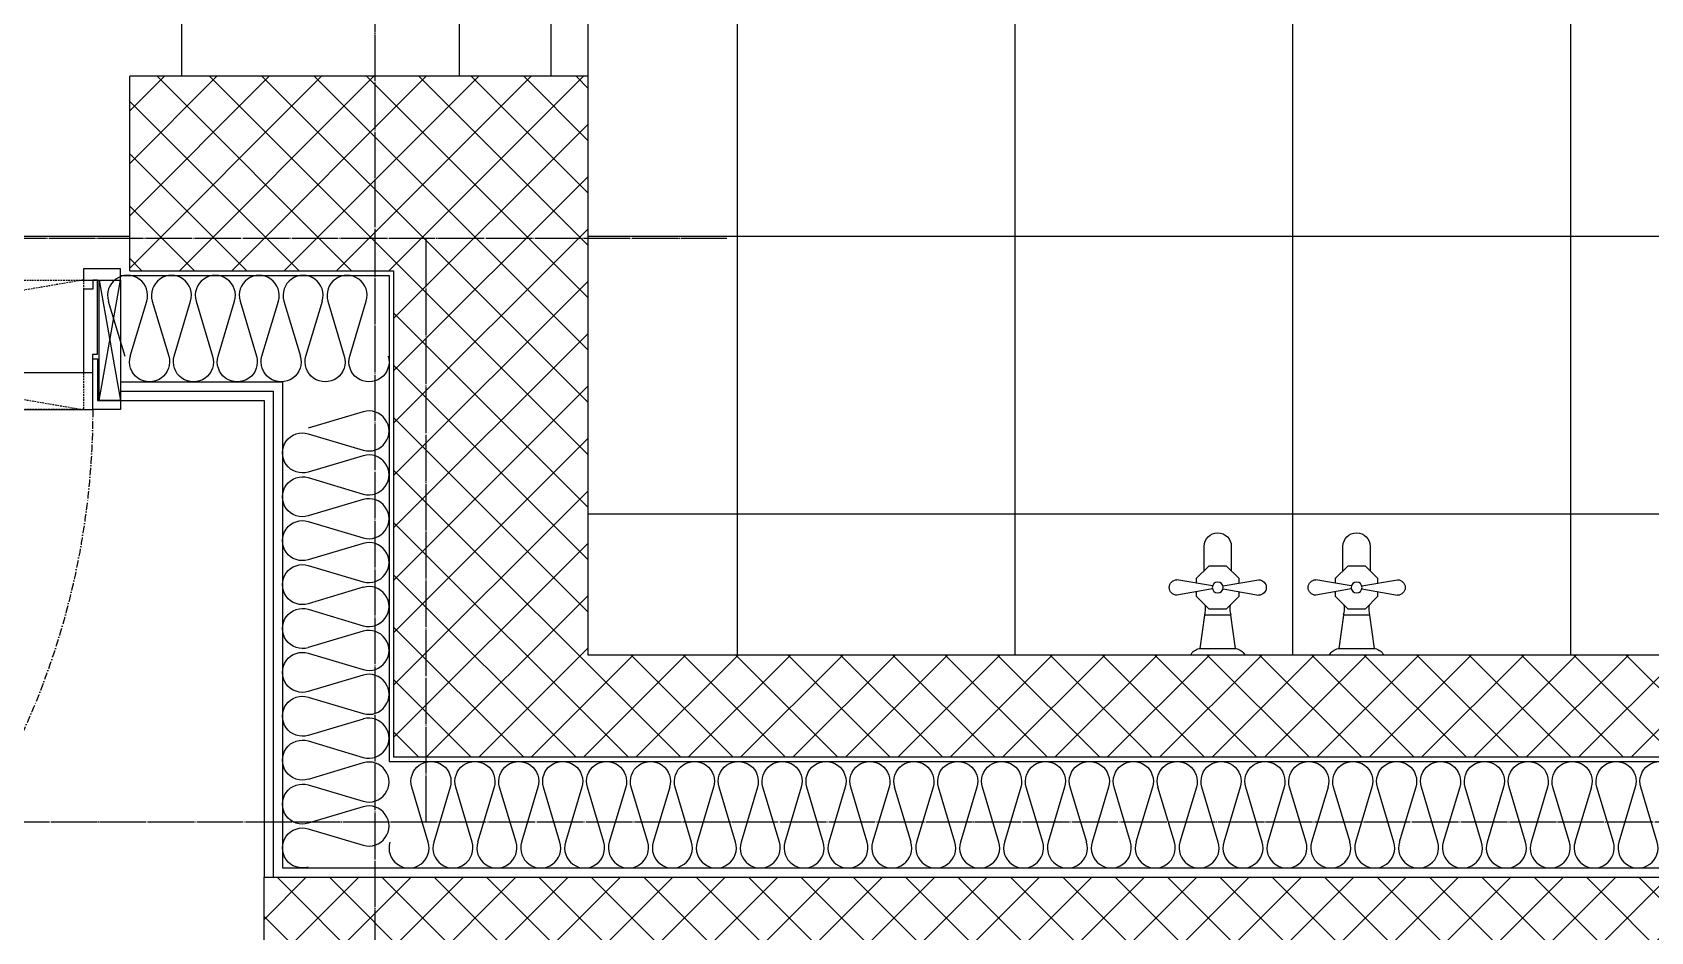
# Model space of a CAD drawing. Header units: millimetres. Extents: x 18456 to 179493, y -203649 to 469211.
# Drawn here: x 108104 to 109852, y -106199 to -105228 of the extents above; entities that cross this region are included whole.
import ezdxf

# ---------------------------------------------------------------- set-up
doc = ezdxf.new("R2010")
doc.units = ezdxf.units.MM
for name, pattern in [('X-평면도(기본형)$0$CEN', [52.5, 50, -1, 0.5, -1]), ('X-평면도(기본형)$0$CENN', [6.3, 4, -1, 0.3, -1]), ('X-평면도(기본형)$0$HID', [2.8, 1.8, -1])]:
    doc.linetypes.add(name, pattern=pattern)
for name, color, linetype, true_color in [('X-평면도(기본형)$0$40HAT', 9, 'Continuous', 0x808080), ('X-평면도(기본형)$0$4GYP', 4, 'Continuous', 0x00ffff), ('X-평면도(기본형)$0$CEN', 1, 'X-평면도(기본형)$0$CEN', 0xff0000), ('X-평면도(기본형)$0$DOOR', 4, 'Continuous', 0x00ffff), ('X-평면도(기본형)$0$INS', 9, 'Continuous', 0x808080), ('X-평면도(기본형)$0$INSUL', 9, 'Continuous', 0x808080), ('X-평면도(기본형)$0$LV', 4, 'Continuous', 0x00ffff), ('X-평면도(기본형)$0$TIL', 5, 'Continuous', 0x0000ff), ('X-평면도(기본형)$0$W2', 3, 'Continuous', 0x00ff00), ('X-평면도(기본형)$0$수전', 5, 'Continuous', 0x0000ff)]:
    doc.layers.add(name, color=color, linetype=linetype, true_color=true_color)
pattern_1 = [(315, (-516301.965, -267489.793), (28.2842712, 28.2842712), []), (45, (-516301.965, -267489.793), (-28.2842712, 28.2842712), [])]

# ---------------------------------------------------------------- blocks, each defined once
blk = doc.blocks.new('X-평면도(기본형)$0$수전-1')
at = {"layer": 'X-평면도(기본형)$0$수전'}
for p, q in [((33548.8, -11093.5), (33542.1, -11055.2)), ((33552.1, -11093.5), (33558.8, -11055.2)), ((33477.5, -11070.1), (33477.5, -11099.3)), ((33484.5, -11099.3), (33484.5, -11079.4)), ((33594.8, -11084.6), (33568.4, -11084.6)), ((33477.5, -11099.3), (33477.5, -11128.5)), ((33484.5, -11119.2), (33484.5, -11099.3)), ((33548.8, -11105.1), (33542.1, -11143.3)), ((33552.1, -11105.1), (33558.8, -11143.3)), ((33568.4, -11114), (33594.8, -11114))]:
    blk.add_line(p, q, dxfattribs=at)
for points in [[(33484.5, -11080), (33520.4, -11085), (33520.4, -11099.3), (33520.4, -11113.6), (33484.5, -11118.6)], [(33545.7, -11122.4), (33540.9, -11122.4), (33527.3, -11108.9), (33527.3, -11089.7), (33540.9, -11076.2), (33545.7, -11076.2)], [(33555.1, -11076.2), (33560, -11076.2), (33573.5, -11089.7), (33573.5, -11108.9)], [(33573.5, -11108.9), (33560, -11122.4), (33555.1, -11122.4)]]:
    blk.add_lwpolyline(points, dxfattribs=at)
blk.add_circle((33550.4, -11099.3), 5.91, dxfattribs=at)
for centre, radius, start, end in [((33550.4, -11055.2), 8.37, 0, 180), ((33471.5, -11081.8), 13.2, 10.588, 62.8148), ((33527.4, -11057.7), 28.1, 255.692, 278.489), ((33594.8, -11099.3), 14.7, 270, 90), ((33527.4, -11140.9), 28.1, 81.511, 104.308), ((33471.5, -11116.8), 13.2, 297.1852, 349.412), ((33550.4, -11143.3), 8.37, 180, 0)]:
    blk.add_arc(centre, radius, start, end, dxfattribs=at)
blk = doc.blocks.new('X-평면도(기본형)$0$pd900')
at = {"layer": 'X-평면도(기본형)$0$DOOR'}
for p, q in [((30, 140), (870, 140)), ((30, 100), (870, 100))]:
    blk.add_line(p, q, dxfattribs=at)
at = {"layer": 'X-평면도(기본형)$0$DOOR', "color": 1, "linetype": 'X-평면도(기본형)$0$HID', "true_color": 0xff0000}
for p, q in [((40, 0), (860, 140)), ((860, 0), (40, 140))]:
    blk.add_line(p, q, dxfattribs=at)
at = {"layer": 'X-평면도(기본형)$0$DOOR', "color": 1, "true_color": 0xff0000}
for p, q in [((23, 0), (0, 130)), ((23, 130), (0, 0)), ((877, 0), (900, 130)), ((877, 130), (900, 0))]:
    blk.add_line(p, q, dxfattribs=at)
at = {"layer": 'X-평면도(기본형)$0$DOOR', "color": 6, "true_color": 0xff00ff}
blk.add_lwpolyline([(30, 140), (70, 140), (70, 980), (30, 980)], close=True, dxfattribs=at)
at = {"layer": 'X-평면도(기본형)$0$DOOR'}
for points in [[(0, 130), (0, 140), (30, 140), (30, 85), (25, 85), (25, 130)], [(900, 130), (900, 140), (870, 140), (870, 85), (875, 85), (875, 130)], [(0, 0), (0, 130), (23, 130), (23, 0)], [(900, 0), (900, 130), (877, 130), (877, 0)], [(40, 100), (30, 100), (30, 80), (25, 80), (25, 0), (30, 0), (30, 10), (40, 10)], [(860, 100), (870, 100), (870, 80), (875, 80), (875, 0), (870, 0), (870, 10), (860, 10)], [(0, 0), (40, 0), (40, -12), (0, -12)], [(860, 0), (900, 0), (900, -12), (860, -12)]]:
    blk.add_lwpolyline(points, close=True, dxfattribs=at)
at = {"layer": 'X-평면도(기본형)$0$DOOR', "color": 1, "linetype": 'X-평면도(기본형)$0$HID', "true_color": 0xff0000}
blk.add_lwpolyline([(40, 0), (860, 0), (860, 140), (40, 140)], close=True, dxfattribs=at)
at = {"layer": 'X-평면도(기본형)$0$DOOR', "color": 1, "linetype": 'X-평면도(기본형)$0$CENN', "ltscale": 2, "true_color": 0xff0000}
blk.add_arc((30, 140), 840, 0, 87.2706, dxfattribs=at)
blk = doc.blocks.new('U113 (X-평면도(기본형)$0$ins-l)')
at = {"layer": 'X-평면도(기본형)$0$INSUL', "color": 8, "true_color": 0x808080}
for p, q in [((36.9, 24.2), (21.4, 75.8)), ((57.5, 75.8), (42, 24.2)), ((78.1, 24.2), (62.6, 75.8)), ((98.7, 75.8), (83.2, 24.2)), ((119.3, 24.2), (103.8, 75.8)), ((139.9, 75.8), (124.5, 24.2)), ((160.5, 24.2), (145.1, 75.8)), ((181.1, 75.8), (165.7, 24.2)), ((201.7, 24.2), (186.3, 75.8)), ((222.3, 75.8), (206.9, 24.2)), ((243, 24.2), (227.5, 75.8)), ((263.6, 75.8), (248.1, 24.2)), ((284.2, 24.2), (268.7, 75.8)), ((304.8, 75.8), (289.3, 24.2)), ((325.4, 24.2), (309.9, 75.8)), ((346, 75.8), (330.6, 24.2)), ((366.6, 24.2), (351.2, 75.8)), ((387.2, 75.8), (371.8, 24.2)), ((407.8, 24.2), (392.4, 75.8)), ((428.4, 75.8), (413, 24.2))]:
    blk.add_line(p, q, dxfattribs=at)
at = {"layer": 'X-평면도(기본형)$0$INSUL', "color": 8, "true_color": 0x808080, "extrusion": (0, 0, -1)}
for centre in [(-39.4, 81.2), (-80.7, 81.2), (-121.9, 81.2), (-163.1, 81.2), (-204.3, 81.2), (-245.5, 81.2), (-286.8, 81.2), (-328, 81.2), (-369.2, 81.2), (-410.4, 81.2)]:
    blk.add_arc(centre, 18.8, 343.3008, 196.6992, dxfattribs=at)
at = {"layer": 'X-평면도(기본형)$0$INSUL', "color": 8, "true_color": 0x808080}
for centre in [(18.8, 18.8), (60, 18.8), (101.3, 18.8), (142.5, 18.8), (183.7, 18.8), (224.9, 18.8), (266.1, 18.8), (307.4, 18.8), (348.6, 18.8), (389.8, 18.8)]:
    blk.add_arc(centre, 18.8, 163.3008, 16.6992, dxfattribs=at)
blk = doc.blocks.new('U121 (X-평면도(기본형)$0$ins-l)')
at = {"layer": 'X-평면도(기본형)$0$INSUL', "color": 8, "true_color": 0x808080}
for p, q in [((36.9, 24.2), (21.4, 75.8)), ((57.5, 75.8), (42, 24.2)), ((78.1, 24.2), (62.6, 75.8)), ((98.7, 75.8), (83.2, 24.2)), ((119.3, 24.2), (103.8, 75.8)), ((139.9, 75.8), (124.5, 24.2)), ((160.5, 24.2), (145.1, 75.8)), ((181.1, 75.8), (165.7, 24.2)), ((201.7, 24.2), (186.3, 75.8)), ((222.3, 75.8), (206.9, 24.2)), ((243, 24.2), (227.5, 75.8)), ((263.6, 75.8), (248.1, 24.2))]:
    blk.add_line(p, q, dxfattribs=at)
at = {"layer": 'X-평면도(기본형)$0$INSUL', "color": 8, "true_color": 0x808080, "extrusion": (0, 0, -1)}
for centre in [(-39.4, 81.2), (-80.7, 81.2), (-121.9, 81.2), (-163.1, 81.2), (-204.3, 81.2), (-245.5, 81.2)]:
    blk.add_arc(centre, 18.8, 343.3008, 196.6992, dxfattribs=at)
at = {"layer": 'X-평면도(기본형)$0$INSUL', "color": 8, "true_color": 0x808080}
for centre in [(18.8, 18.8), (60, 18.8), (101.3, 18.8), (142.5, 18.8), (183.7, 18.8), (224.9, 18.8)]:
    blk.add_arc(centre, 18.8, 163.3008, 16.6992, dxfattribs=at)
blk = doc.blocks.new('U185 (X-평면도(기본형)$0$ins-l)')
at = {"layer": 'X-평면도(기본형)$0$INSUL', "color": 8, "true_color": 0x808080}
for p, q in [((36.9, 24.2), (21.4, 75.8)), ((57.5, 75.8), (42, 24.2)), ((78.1, 24.2), (62.6, 75.8)), ((98.7, 75.8), (83.2, 24.2)), ((119.3, 24.2), (103.8, 75.8)), ((139.9, 75.8), (124.5, 24.2)), ((160.5, 24.2), (145.1, 75.8)), ((181.1, 75.8), (165.7, 24.2)), ((201.7, 24.2), (186.3, 75.8)), ((222.3, 75.8), (206.9, 24.2)), ((243, 24.2), (227.5, 75.8)), ((263.6, 75.8), (248.1, 24.2)), ((284.2, 24.2), (268.7, 75.8)), ((304.8, 75.8), (289.3, 24.2)), ((325.4, 24.2), (309.9, 75.8)), ((346, 75.8), (330.6, 24.2)), ((366.6, 24.2), (351.2, 75.8)), ((387.2, 75.8), (371.8, 24.2)), ((407.8, 24.2), (392.4, 75.8)), ((428.4, 75.8), (413, 24.2)), ((449.1, 24.2), (433.6, 75.8)), ((469.7, 75.8), (454.2, 24.2)), ((490.3, 24.2), (474.8, 75.8)), ((510.9, 75.8), (495.4, 24.2)), ((531.5, 24.2), (516, 75.8)), ((552.1, 75.8), (536.6, 24.2)), ((572.7, 24.2), (557.3, 75.8)), ((593.3, 75.8), (577.9, 24.2)), ((613.9, 24.2), (598.5, 75.8)), ((634.5, 75.8), (619.1, 24.2)), ((655.2, 24.2), (639.7, 75.8)), ((675.8, 75.8), (660.3, 24.2)), ((696.4, 24.2), (680.9, 75.8)), ((717, 75.8), (701.5, 24.2)), ((737.6, 24.2), (722.1, 75.8)), ((758.2, 75.8), (742.7, 24.2)), ((778.8, 24.2), (763.4, 75.8)), ((799.4, 75.8), (784, 24.2)), ((820, 24.2), (804.6, 75.8)), ((840.6, 75.8), (825.2, 24.2)), ((861.3, 24.2), (845.8, 75.8)), ((881.9, 75.8), (866.4, 24.2)), ((902.5, 24.2), (887, 75.8)), ((923.1, 75.8), (907.6, 24.2)), ((943.7, 24.2), (928.2, 75.8)), ((964.3, 75.8), (948.8, 24.2)), ((984.9, 24.2), (969.5, 75.8)), ((1005.5, 75.8), (990.1, 24.2)), ((1026.1, 24.2), (1010.7, 75.8)), ((1046.7, 75.8), (1031.3, 24.2)), ((1067.4, 24.2), (1051.9, 75.8)), ((1088, 75.8), (1072.5, 24.2)), ((1108.6, 24.2), (1093.1, 75.8)), ((1129.2, 75.8), (1113.7, 24.2)), ((1149.8, 24.2), (1134.3, 75.8)), ((1170.4, 75.8), (1154.9, 24.2)), ((1191, 24.2), (1175.6, 75.8))]:
    blk.add_line(p, q, dxfattribs=at)
at = {"layer": 'X-평면도(기본형)$0$INSUL', "color": 8, "true_color": 0x808080, "extrusion": (0, 0, -1)}
for centre in [(-39.4, 81.2), (-80.7, 81.2), (-121.9, 81.2), (-163.1, 81.2), (-204.3, 81.2), (-245.5, 81.2), (-286.8, 81.2), (-328, 81.2), (-369.2, 81.2), (-410.4, 81.2), (-451.6, 81.2), (-492.9, 81.2), (-534.1, 81.2), (-575.3, 81.2), (-616.5, 81.2), (-657.7, 81.2), (-699, 81.2), (-740.2, 81.2), (-781.4, 81.2), (-822.6, 81.2), (-863.8, 81.2), (-905.1, 81.2), (-946.3, 81.2), (-987.5, 81.2), (-1028.7, 81.2), (-1069.9, 81.2), (-1111.1, 81.2), (-1152.4, 81.2), (-1193.6, 81.2)]:
    blk.add_arc(centre, 18.8, 343.3008, 196.6992, dxfattribs=at)
at = {"layer": 'X-평면도(기본형)$0$INSUL', "color": 8, "true_color": 0x808080}
for centre in [(18.8, 18.8), (60, 18.8), (101.3, 18.8), (142.5, 18.8), (183.7, 18.8), (224.9, 18.8), (266.1, 18.8), (307.4, 18.8), (348.6, 18.8), (389.8, 18.8), (431, 18.8), (472.2, 18.8), (513.5, 18.8), (554.7, 18.8), (595.9, 18.8), (637.1, 18.8), (678.3, 18.8), (719.6, 18.8), (760.8, 18.8), (802, 18.8), (843.2, 18.8), (884.4, 18.8), (925.7, 18.8), (966.9, 18.8), (1008.1, 18.8), (1049.3, 18.8), (1090.5, 18.8), (1131.8, 18.8), (1173, 18.8)]:
    blk.add_arc(centre, 18.8, 163.3008, 16.6992, dxfattribs=at)

msp = doc.modelspace()

# ---------------------------------------------------------------- hatches: boundary and pattern name
at = {"layer": 'X-평면도(기본형)$0$40HAT'}
h = msp.add_hatch(dxfattribs=at)
h.set_pattern_fill('H3', color=256, scale=40, style=0, pattern_type=2)
h.set_pattern_definition(pattern_1)
h.paths.add_polyline_path([(110474.6, -106070.5), (110474.6, -106010.5), (108494.6, -106010.5), (108494.6, -105485.5), (108209.6, -105485.5), (108209.6, -105275.5), (108704.6, -105275.5), (108704.6, -105900.5), (110454.6, -105900.5), (110454.6, -105860.5), (111889.6, -105860.5), (111889.6, -106070.5), (110474.6, -106070.5)], flags=0)
h = msp.add_hatch(dxfattribs=at)
h.set_pattern_fill('H3', color=256, scale=40, style=0, pattern_type=2)
h.set_pattern_definition(pattern_1)
h.paths.add_polyline_path([(110344.6, -107040.5), (110344.6, -107130.5), (109844.6, -107130.5), (109844.6, -106230.5), (108564.6, -106230.5), (108564.6, -107160.5), (108474.6, -107160.5), (108474.6, -106500.5), (108354.6, -106500.5), (108354.6, -106140.5), (109934.6, -106140.5), (109934.6, -107040.5)], flags=0)
at = {"layer": 'X-평면도(기본형)$0$TIL'}
h = msp.add_hatch(dxfattribs=at)
h.set_pattern_fill('H3', color=256, scale=300, angle=45, style=0, pattern_type=2)
h.set_pattern_definition([(360, (-855934.3, 161551.77), (2e-13, 300), []), (90, (-855934.3, 161551.77), (-300, 9e-14), [])])
h.paths.add_polyline_path([(109924.6, -105700.5), (109924.6, -105900.5), (108704.6, -105900.5), (108704.6, -105275.5), (108209.6, -105275.5), (108209.6, -105483.5), (108159.6, -105483.5), (108159.6, -105595.5), (107339.6, -105595.5), (107339.6, -105483.5), (107289.6, -105483.5), (107289.6, -105275.5), (106689.6, -105275.5), (106689.6, -104835.5), (108864.6, -104835.5), (108864.6, -105080.5), (109924.6, -105080.5), (109924.6, -104175.5), (111389.6, -104175.5), (111389.6, -104550.5), (116784.6, -104550.5), (116784.6, -105860.5), (113409.6, -105860.5), (113409.6, -105975.5), (111889.6, -105975.5), (111889.6, -105860.5), (110454.6, -105860.5), (110454.6, -105900.5), (110124.6, -105900.5), (110124.6, -105700.5)], flags=0)

# ---------------------------------------------------------------- linework, layer by layer
at = {"layer": 'X-평면도(기본형)$0$4GYP'}
for p, q in [((108199.6, -105615.5), (108364.6, -105615.5)), ((108199.6, -105625.5), (108354.6, -105625.5)), ((108354.6, -105625.5), (108354.6, -106140.5)), ((108364.6, -105615.5), (108364.6, -106140.5))]:
    msp.add_line(p, q, dxfattribs=at)
at = {"layer": 'X-평면도(기본형)$0$CEN'}
for p, q in [((108474.6, -109060.5), (108474.6, -102925.5)), ((108854.6, -105450.5), (105289.6, -105450.5)), ((108529.6, -106080.5), (108529.6, -105450.5)), ((105289.6, -106080.5), (110454.6, -106080.5))]:
    msp.add_line(p, q, dxfattribs=at)
at = {"layer": 'X-평면도(기본형)$0$INS'}
for p, q in [((108199.6, -105490.5), (108489.6, -105490.5)), ((108489.6, -105490.5), (108489.6, -106015.5)), ((108199.6, -105605.5), (108374.6, -105605.5)), ((108374.6, -105605.5), (108374.6, -106130.5)), ((108489.6, -106015.5), (110469.6, -106015.5)), ((108374.6, -106130.5), (110354.6, -106130.5))]:
    msp.add_line(p, q, dxfattribs=at)
at = {"layer": 'X-평면도(기본형)$0$LV'}
for points in [[(108664.6, -105275.5), (108664.6, -105040.5), (108864.6, -105040.5)], [(108704.6, -105275.5), (108704.6, -105080.5), (108864.6, -105080.5)]]:
    msp.add_lwpolyline(points, dxfattribs=at)
at = {"layer": 'X-평면도(기본형)$0$W2'}
for p, q in [((108209.6, -105485.5), (108209.6, -105275.5)), ((108704.6, -105275.5), (108209.6, -105275.5)), ((108704.6, -105900.5), (108704.6, -105275.5)), ((108209.6, -105485.5), (108494.6, -105485.5)), ((108494.6, -105485.5), (108494.6, -106010.5)), ((110454.6, -105900.5), (108704.6, -105900.5)), ((108494.6, -106010.5), (110474.6, -106010.5)), ((108354.6, -106140.5), (109934.6, -106140.5)), ((108354.6, -106500.5), (108354.6, -106140.5))]:
    msp.add_line(p, q, dxfattribs=at)

# ---------------------------------------------------------------- block references
at = {"xscale": -1, "rotation": 180}
msp.add_blockref('X-평면도(기본형)$0$pd900', (107299.6, -105495.5), dxfattribs=at)
at = {"layer": 'X-평면도(기본형)$0$INSUL', "yscale": 1.149999999999999, "zscale": 1.149999999999999}
for name, p, xscale in [('U121 (X-평면도(기본형)$0$ins-l)', (108489.6, -105605.5), -1.149999999999999), ('U185 (X-평면도(기본형)$0$ins-l)', (108489.6, -106130.5), 1.149999999999999)]:
    msp.add_blockref(name, p, dxfattribs=dict(at, xscale=xscale))
at = {"layer": 'X-평면도(기본형)$0$INSUL', "xscale": -1.149999999999999, "yscale": 1.149999999999999, "zscale": 1.149999999999999, "rotation": 270}
msp.add_blockref('U113 (X-평면도(기본형)$0$ins-l)', (108374.6, -106130.5), dxfattribs=at)
at = {"layer": 'X-평면도(기본형)$0$수전', "xscale": -1, "rotation": 270}
for p in [(120483.9, -139378), (120633.9, -139378)]:
    msp.add_blockref('X-평면도(기본형)$0$수전-1', p, dxfattribs=at)

doc.saveas('drawing.dxf')
